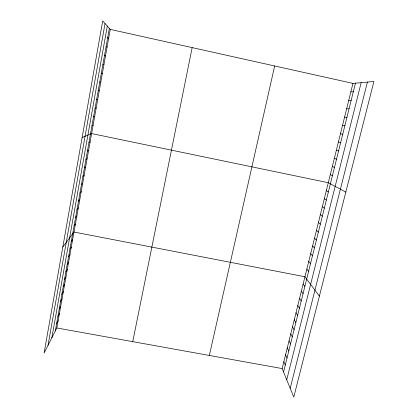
<?xml version="1.0" encoding="UTF-8"?>
<svg xmlns="http://www.w3.org/2000/svg" width="418" height="418" viewBox="0 0 418 418"><rect width="100%" height="100%" fill="white"/><g stroke="black" fill="none" stroke-linecap="round" stroke-linejoin="round"><path stroke-width="0.63" d="M48.033 345.31L105.038 23.533M51.837 337.822L107.295 26.073M55.312 330.978L109.344 28.377M56.838 327.973L110.242 29.385L102.697 20.9L44.104 353.048L56.838 327.973L282.155 368.571L293.765 397.1L373.896 81.494L352.954 83.386L110.242 29.385M132.752 341.652L192.165 47.615M209.345 355.452L274.668 65.971M282.155 368.571L352.954 83.386M283.55 371.999L355.452 83.161M286.722 379.8L361.152 82.644M290.191 388.322L367.412 82.08M56.613 323.699L58.123 320.778M57.919 316.384L59.413 313.557M59.225 309.043L60.714 306.3M60.547 301.665L62.016 299.016M61.869 294.256L63.327 291.701M63.196 286.816L64.638 284.355M64.529 279.344L65.96 276.977M65.872 271.841L67.282 269.563M67.214 264.301L68.615 262.123M68.568 256.73L69.952 254.646M69.926 249.128L71.295 247.142M71.29 241.489L72.643 239.603M62.81 247.022L73.996 232.027L304.947 276.763L319.399 296.127M74.106 225.72L75.428 224.027M75.559 217.579L76.865 215.996M77.022 209.397L78.307 207.924M78.49 201.183L79.76 199.814M79.963 192.928L81.217 191.669M81.442 184.636L82.68 183.481M82.931 176.302L84.149 175.262M84.426 167.926L85.627 167.001M85.93 159.514L87.111 158.699M87.435 151.065L88.606 150.36M88.956 142.575L90.105 141.984M82.127 137.527L91.61 133.567L328.297 182.718L345.817 192.071M92.007 125.468L93.12 125.113M93.548 116.852L94.64 116.612M95.09 108.194L96.166 108.079M350.848 91.876L353.309 91.772M96.647 99.5L97.702 99.5M348.748 100.33L351.177 100.336M346.663 108.743L349.056 108.863M344.584 117.113L346.945 117.353M98.204 90.758L99.244 90.884M342.514 125.447L344.84 125.797M340.456 133.739L342.75 134.204M99.777 81.975L100.79 82.221M338.402 142L340.665 142.575M336.365 150.219L338.59 150.903M334.332 158.396L336.527 159.195M101.349 73.15L102.347 73.521M332.31 166.542L334.473 167.446M330.298 174.651L332.425 175.659M102.932 64.283L103.91 64.78M326.301 190.749L328.365 191.977M104.526 55.369L105.482 55.996M324.316 198.749L326.348 200.076M322.341 206.706L324.342 208.143M320.371 214.633L322.346 216.169M106.125 46.419L107.06 47.166M318.411 222.522L320.355 224.158M316.463 230.375L318.375 232.11M107.729 37.421L108.649 38.299M314.524 238.192L316.405 240.031M312.591 245.977L314.44 247.911M310.668 253.726L312.486 255.759M308.75 261.438L310.543 263.57M306.843 269.119L308.609 271.345M303.149 284.005L304.858 286.419M301.357 291.215L303.04 293.718M299.575 298.395L301.232 300.986M297.799 305.542L299.429 308.223M296.033 312.664L297.632 315.428M294.272 319.754L295.845 322.602M292.522 326.813L294.068 329.75M290.776 333.846L292.297 336.866M289.037 340.848L290.531 343.951M287.307 347.823L288.775 351.005M285.583 354.767L287.025 358.033M283.864 361.68L285.285 365.034"/></g></svg>
